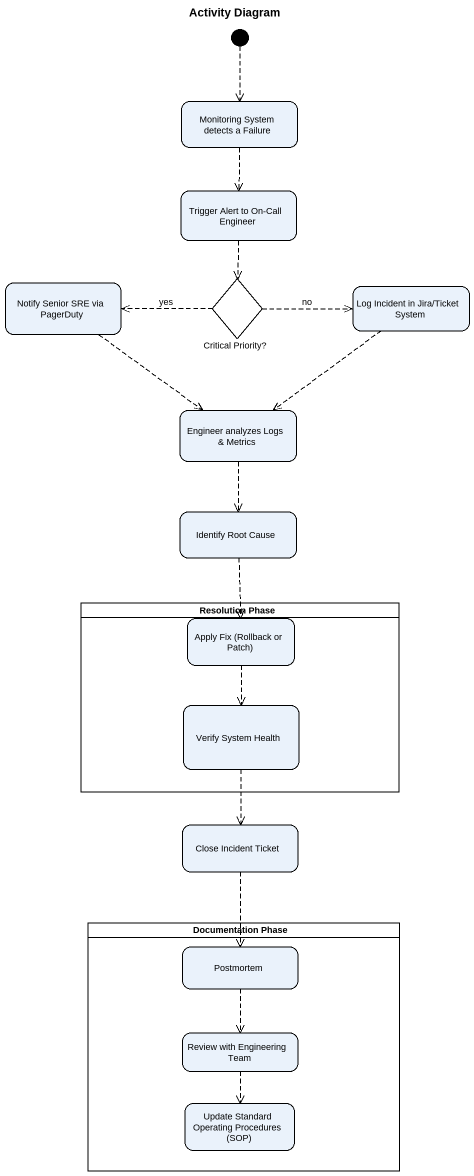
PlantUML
@startuml
title Activity Diagram
hide empty description
state "Monitoring System detects a Failure" as Monitoring_System_detects_a
state "Trigger Alert to On-Call Engineer" as Trigger_Alert_to_On_Call
state "Notify Senior SRE via PagerDuty" as Notify_Senior_SRE_via
state "Critical Priority?" as Critical_Priority <<choice>>
state "Log Incident in Jira/Ticket System" as Log_Incident_in_Jira_Ticket
state "Engineer analyzes Logs & Metrics" as Engineer_analyzes_Logs
state "Identify Root Cause" as Identify_Root_Cause
state "Resolution Phase" as Resolution_Phase <<partition>> {
  state "Apply Fix (Rollback or Patch)" as Apply_Fix_Rollback_or_Patch
  state "Verify System Health" as Verify_System_Health
}
state "Close Incident Ticket" as Close_Incident_Ticket
state "Documentation Phase" as Documentation_Phase <<partition>> {
  state Postmortem
  state "Review with Engineering Team" as Review_with_Engineering_Team
  state "Update Standard Operating Procedures (SOP)" as Update_Standard_Operating
}
[*] -[dashed]-> Monitoring_System_detects_a
Monitoring_System_detects_a -[dashed]-> Trigger_Alert_to_On_Call
Trigger_Alert_to_On_Call -[dashed]-> Critical_Priority
Notify_Senior_SRE_via -[dashed]-> Engineer_analyzes_Logs
Critical_Priority -left[dashed]-> Notify_Senior_SRE_via : yes
Critical_Priority -right[dashed]-> Log_Incident_in_Jira_Ticket : no
Log_Incident_in_Jira_Ticket -[dashed]-> Engineer_analyzes_Logs
Engineer_analyzes_Logs -[dashed]-> Identify_Root_Cause
Identify_Root_Cause -[dashed]-> Apply_Fix_Rollback_or_Patch
Apply_Fix_Rollback_or_Patch -[dashed]-> Verify_System_Health
Verify_System_Health -[dashed]-> Close_Incident_Ticket
Close_Incident_Ticket -[dashed]-> Postmortem
Postmortem -[dashed]-> Review_with_Engineering_Team
Review_with_Engineering_Team -[dashed]-> Update_Standard_Operating
@enduml
